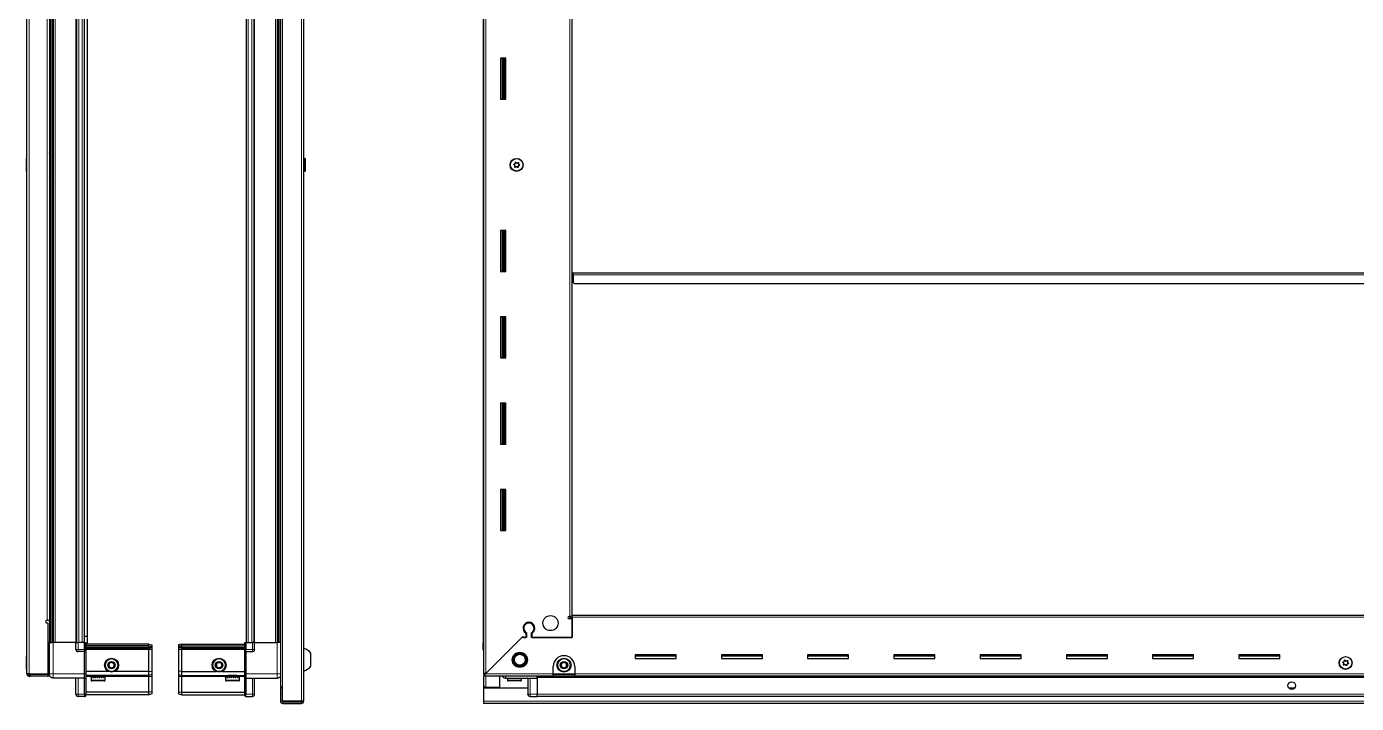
# Model space of a CAD drawing. Header units: millimetres. Extents: x 1132 to 5205, y 456 to 2222.
# Drawn here: x 3106 to 4340, y 948 to 1575 of the extents above; entities that cross this region are included whole.
import ezdxf

# ---------------------------------------------------------------- set-up
doc = ezdxf.new("R2010")
doc.units = ezdxf.units.MM

msp = doc.modelspace()

# ---------------------------------------------------------------- linework, layer by layer
at = {"color": 8, "linetype": 'Continuous', "lineweight": 18}
for p, q in [((3361.03, 1944.5), (3361.03, 949.7)), ((3343.63, 1931.6), (3343.63, 962.6)), ((3108.53, 1919.35), (3108.53, 974.85)), ((3532.2, 1918.75), (3532.2, 975.45)), ((3128.67, 1890.1), (3128.67, 1004.1)), ((3131.12, 1004.1), (3131.12, 1890.1)), ((3132.53, 1890.1), (3132.53, 1004.1)), ((3151.93, 1004.1), (3151.93, 1890.1)), ((3154.58, 1004.1), (3154.58, 1890.1)), ((3157.78, 1004.1), (3157.78, 1890.1)), ((3311.78, 1890.1), (3311.78, 1004.1)), ((3314.98, 1890.1), (3314.98, 1004.1)), ((3317.63, 1890.1), (3317.63, 1004.1)), ((3337.04, 1004.1), (3337.04, 1890.1)), ((3338.45, 1890.1), (3338.45, 1004.1)), ((3340.9, 1004.1), (3340.9, 1890.1)), ((3125.33, 1024.35), (3125.33, 1869.85)), ((3610, 1028.1), (3610, 1866.1)), ((3547.1, 1546.1), (3547.1, 1508.1)), ((3548.34, 1546.1), (3548.34, 1508.1)), ((3547.1, 1386.1), (3547.1, 1348.1)), ((3548.34, 1386.1), (3548.34, 1348.1)), ((3613.1, 1345), (5046.1, 1345)), ((3547.1, 1306.1), (3547.1, 1268.1)), ((3548.34, 1306.1), (3548.34, 1268.1)), ((3547.1, 1226.1), (3547.1, 1188.1)), ((3548.34, 1226.1), (3548.34, 1188.1)), ((3547.1, 1146.1), (3547.1, 1108.1)), ((3548.34, 1146.1), (3548.34, 1108.1)), ((3127.43, 1004.1), (3127.43, 1024.35)), ((5047.1, 1027.5), (3612.1, 1027.5)), ((3130.93, 1004.1), (3130.93, 975.1)), ((3153.93, 1004.1), (3153.93, 997.6)), ((3309.63, 1004.1), (3309.3, 1004.1)), ((3315.63, 1004.1), (3315.63, 997.6)), ((3338.63, 1004.1), (3338.63, 975.1)), ((3151.93, 997.6), (3153.93, 997.6)), ((3153.93, 997.6), (3153.93, 995.6)), ((3159.93, 997.6), (3153.93, 997.6)), ((3159.93, 997.6), (3160.27, 997.6)), ((3161.13, 995.4), (3159.93, 995.4)), ((3219.43, 997.6), (3161.13, 997.6)), ((3219.43, 997.6), (3222.43, 997.6)), ((3250.13, 997.6), (3247.13, 997.6)), ((3250.13, 997.6), (3308.43, 997.6)), ((3309.63, 995.4), (3308.43, 995.4)), ((3309.63, 997.6), (3309.3, 997.6)), ((3309.63, 997.6), (3315.63, 997.6)), ((3317.63, 997.6), (3315.63, 997.6)), ((3315.63, 997.6), (3315.63, 995.6)), ((3530.1, 997.6), (3529.6, 997.6)), ((3159.93, 975.1), (3130.93, 975.1)), ((3159.93, 975.1), (3161.13, 975.1)), ((3309.63, 975.1), (3308.43, 975.1)), ((3309.63, 975.1), (3338.63, 975.1)), ((3531.7, 974.95), (3594.6, 974.95)), ((3614.6, 974.95), (3594.6, 974.95)), ((3614.6, 974.95), (5044.6, 974.95)), ((3153.93, 971.1), (3153.93, 956.1)), ((3161.13, 970.9), (3159.93, 970.9)), ((3168.43, 972.6), (3161.13, 972.6)), ((3166.1, 969.2), (3165.93, 969.2)), ((3178.93, 969.2), (3166.1, 969.2)), ((3219.43, 972.6), (3176.43, 972.6)), ((3222.43, 972.6), (3219.43, 972.6)), ((3247.13, 972.6), (3250.13, 972.6)), ((3250.13, 972.6), (3293.13, 972.6)), ((3303.63, 969.2), (3290.63, 969.2)), ((3301.13, 972.6), (3308.43, 972.6)), ((3309.63, 970.9), (3308.43, 970.9)), ((3315.63, 971.1), (3315.63, 956.1)), ((3532.2, 962.6), (3532.2, 972.85)), ((3532.2, 962.1), (3532.2, 962.6)), ((3556.41, 969.2), (3552.1, 969.2)), ((3565.1, 969.2), (3556.41, 969.2)), ((3573.1, 956.1), (3573.1, 971.1)), ((3579.6, 972.84), (5079.6, 972.84)), ((3579.6, 971.6), (5079.6, 971.6)), ((3153.93, 956.1), (3151.93, 956.1)), ((3159.93, 956.1), (3153.93, 956.1)), ((3153.93, 956.1), (3153.93, 954.1)), ((3159.93, 956.1), (3161.13, 956.1)), ((3309.63, 956.1), (3308.43, 956.1)), ((3309.63, 956.1), (3315.63, 956.1)), ((3315.63, 956.1), (3317.63, 956.1)), ((3315.63, 956.1), (3315.63, 954.1)), ((3571.1, 956.1), (3573.1, 956.1)), ((3573.1, 954.1), (3573.1, 956.1)), ((3579.6, 956.1), (3573.1, 956.1)), ((3579.6, 956.25), (5079.6, 956.25)), ((3343.13, 949.7), (3341.63, 949.7)), ((3343.73, 949.1), (3343.73, 947.6)), ((5129.1, 949.7), (3530.1, 949.7))]:
    msp.add_line(p, q, dxfattribs=at)
at = {"color": 7, "linetype": 'Continuous', "lineweight": 25}
for p, q in [((3363.13, 1944.5), (3363.13, 949.7)), ((3341.53, 1931.6), (3341.53, 962.6)), ((3106.43, 975.45), (3106.43, 1918.75)), ((3530.1, 974.85), (3530.1, 1919.35)), ((3128.08, 1004.1), (3128.08, 1890.1)), ((3129.87, 1890.1), (3129.87, 1004.1)), ((3129.91, 1890.1), (3129.91, 1004.1)), ((3152.58, 1004.1), (3152.58, 1890.1)), ((3159.78, 1004.1), (3159.78, 1890.1)), ((3309.78, 1890.1), (3309.78, 1004.1)), ((3316.98, 1890.1), (3316.98, 1004.1)), ((3339.66, 1004.1), (3339.66, 1890.1)), ((3339.69, 1004.1), (3339.69, 1890.1)), ((3341.48, 1890.1), (3341.48, 1004.1)), ((3529.75, 1890.1), (3529.75, 1004.1)), ((3162.28, 1883.1), (3162.28, 1009.6)), ((3127.43, 1869.85), (3127.43, 1024.35)), ((3612.1, 1029.6), (3612.1, 1864.6)), ((3550.6, 1546.1), (3545.6, 1546.1)), ((3545.6, 1546.1), (3545.6, 1508.1)), ((3547.75, 1508.1), (3547.75, 1546.1)), ((3549.55, 1508.1), (3549.55, 1546.1)), ((3549.58, 1508.1), (3549.58, 1546.1)), ((3550.6, 1508.1), (3550.6, 1546.1)), ((3545.6, 1508.1), (3550.6, 1508.1)), ((3127.93, 1456.6), (3127.93, 1437.6)), ((3106.43, 1452.89), (3106.13, 1452.89)), ((3106.13, 1441.32), (3106.13, 1452.89)), ((3364.12, 1452.89), (3363.13, 1451.9)), ((3364.63, 1452.89), (3364.12, 1452.89)), ((3364.12, 1452.89), (3364.12, 1441.32)), ((3364.63, 1452.89), (3364.63, 1441.32)), ((3106.13, 1441.32), (3106.43, 1441.32)), ((3363.13, 1442.3), (3364.12, 1441.32)), ((3364.12, 1441.32), (3364.63, 1441.32)), ((3550.6, 1386.1), (3545.6, 1386.1)), ((3545.6, 1386.1), (3545.6, 1348.1)), ((3547.75, 1348.1), (3547.75, 1386.1)), ((3549.55, 1348.1), (3549.55, 1386.1)), ((3549.58, 1348.1), (3549.58, 1386.1)), ((3550.6, 1348.1), (3550.6, 1386.1)), ((3545.6, 1348.1), (3550.6, 1348.1)), ((3612.1, 1347.1), (3612.85, 1347.1)), ((3612.85, 1347.1), (3612.85, 1344.25)), ((3613.1, 1345), (3613.1, 1347.1)), ((3613.1, 1347.1), (5046.1, 1347.1)), ((3613.1, 1345), (3613.1, 1338.1)), ((3612.85, 1344.25), (3613.1, 1344.25)), ((3613.1, 1338.1), (3614.1, 1337.1)), ((3614.1, 1337.1), (5045.1, 1337.1)), ((3550.6, 1306.1), (3545.6, 1306.1)), ((3545.6, 1306.1), (3545.6, 1268.1)), ((3547.75, 1268.1), (3547.75, 1306.1)), ((3549.55, 1268.1), (3549.55, 1306.1)), ((3549.58, 1268.1), (3549.58, 1306.1)), ((3550.6, 1268.1), (3550.6, 1306.1)), ((3545.6, 1268.1), (3550.6, 1268.1)), ((3550.6, 1226.1), (3545.6, 1226.1)), ((3545.6, 1226.1), (3545.6, 1188.1)), ((3547.75, 1188.1), (3547.75, 1226.1)), ((3549.55, 1188.1), (3549.55, 1226.1)), ((3549.58, 1188.1), (3549.58, 1226.1)), ((3550.6, 1188.1), (3550.6, 1226.1)), ((3545.6, 1188.1), (3550.6, 1188.1)), ((3550.6, 1146.1), (3545.6, 1146.1)), ((3545.6, 1146.1), (3545.6, 1108.1)), ((3547.75, 1108.1), (3547.75, 1146.1)), ((3549.55, 1108.1), (3549.55, 1146.1)), ((3549.58, 1108.1), (3549.58, 1146.1)), ((3550.6, 1108.1), (3550.6, 1146.1)), ((3545.6, 1108.1), (3550.6, 1108.1)), ((3125.33, 1024.35), (3124.58, 1024.35)), ((3127.43, 1024.35), (3125.33, 1024.35)), ((3609.25, 1028.1), (3610, 1028.1)), ((3612.1, 1026.1), (3609.25, 1026.1)), ((3612.1, 1028.1), (3610, 1028.1)), ((3610.1, 1028.1), (3610.1, 1027.1)), ((3610.1, 1027.1), (3612.1, 1027.1)), ((3612.1, 1027.5), (3612.1, 1029.6)), ((3612.1, 1029.6), (5047.1, 1029.6)), ((3612.1, 1027.5), (3612.1, 1008.85)), ((3612.1, 1008.85), (3612.1, 1026.1)), ((3124.58, 1022.35), (3125.93, 1022.35)), ((3125.93, 1022.35), (3125.93, 974.85)), ((3569.1, 1012.74), (3569.1, 1008.85)), ((3569.8, 1013.14), (3569.8, 1008.85)), ((3570.1, 1022.48), (3570.1, 1021.72)), ((3574.4, 1008.85), (3574.4, 1013.14)), ((3575.1, 1008.85), (3575.1, 1012.74)), ((3127.43, 1004.1), (3125.93, 1004.1)), ((3127.43, 1001.35), (3125.93, 1001.35)), ((3127.43, 975.1), (3127.43, 1004.1)), ((3151.93, 1004.1), (3130.93, 1004.1)), ((3151.93, 997.6), (3151.93, 1004.1)), ((3151.93, 1004.1), (3153.93, 1004.1)), ((3159.93, 1004.1), (3153.93, 1004.1)), ((3162.28, 1009.6), (3159.78, 1009.6)), ((3159.93, 997.6), (3159.93, 1004.1)), ((3159.93, 1004.1), (3160.27, 1004.1)), ((3160.27, 997.6), (3160.27, 1004.1)), ((3160.27, 1004.1), (3161.13, 1004.1)), ((3161.13, 1004.1), (3161.13, 996.28)), ((3219.43, 1002.6), (3161.13, 1002.6)), ((3219.43, 1001.1), (3161.13, 1001.1)), ((3219.43, 999.6), (3161.13, 999.6)), ((3162.28, 1009.6), (3162.28, 1002.6)), ((3219.43, 1001.1), (3219.43, 1002.6)), ((3219.43, 1002.6), (3222.43, 1001.8)), ((3219.43, 999.6), (3219.43, 1001.1)), ((3219.43, 1001.1), (3222.43, 1000.65)), ((3219.43, 999.6), (3222.43, 1000.15)), ((3219.43, 998.6), (3219.43, 999.6)), ((3219.43, 998.6), (3222.43, 999.41)), ((3222.43, 1001.8), (3222.43, 1000.65)), ((3222.43, 1000.65), (3222.43, 1000.15)), ((3222.43, 1000.15), (3222.43, 999.41)), ((3222.43, 999.41), (3222.43, 997.6)), ((3250.13, 1002.6), (3247.13, 1001.8)), ((3247.13, 1001.8), (3247.13, 1000.65)), ((3250.13, 1001.1), (3247.13, 1000.65)), ((3247.13, 1000.65), (3247.13, 1000.15)), ((3250.13, 999.6), (3247.13, 1000.15)), ((3247.13, 1000.15), (3247.13, 999.41)), ((3250.13, 998.6), (3247.13, 999.41)), ((3247.13, 999.41), (3247.13, 997.6)), ((3250.13, 1001.1), (3250.13, 1002.6)), ((3250.13, 1002.6), (3308.43, 1002.6)), ((3250.13, 999.6), (3250.13, 1001.1)), ((3250.13, 1001.1), (3308.43, 1001.1)), ((3250.13, 999.6), (3308.43, 999.6)), ((3250.13, 998.6), (3250.13, 999.6)), ((3308.43, 996.28), (3308.43, 1004.1)), ((3308.43, 1004.1), (3309.3, 1004.1)), ((3309.3, 1004.1), (3309.3, 1004.1)), ((3309.3, 1004.1), (3309.3, 997.6)), ((3309.63, 1004.1), (3309.3, 1004.1)), ((3309.63, 1004.1), (3309.63, 997.6)), ((3309.63, 1004.1), (3309.63, 1004.1)), ((3309.63, 1004.1), (3309.63, 997.6)), ((3309.63, 1004.1), (3315.63, 1004.1)), ((3317.63, 1004.1), (3315.63, 1004.1)), ((3317.63, 997.6), (3317.63, 1004.1)), ((3317.63, 1004.1), (3338.63, 1004.1)), ((3529.6, 997.6), (3529.6, 1004.1)), ((3529.6, 1004.1), (3529.6, 1004.1)), ((3529.6, 1004.1), (3529.6, 1004.1)), ((3529.6, 1004.1), (3529.6, 997.6)), ((3530.1, 1004.1), (3529.6, 1004.1)), ((3565.6, 1008.85), (3531.7, 974.95)), ((3532.2, 975.45), (3566.3, 1009.55)), ((3569.8, 1008.85), (3565.6, 1008.85)), ((3566.3, 1009.55), (3567, 1008.85)), ((3567, 1008.85), (3569.1, 1008.85)), ((3612.1, 1008.85), (3574.4, 1008.85)), ((3575.1, 1008.85), (3612.1, 1008.85)), ((3106.43, 991.04), (3106.13, 991.04)), ((3106.13, 981.36), (3106.13, 991.04)), ((3159.93, 995.6), (3153.93, 995.6)), ((3159.93, 997.6), (3159.93, 995.6)), ((3159.93, 997.6), (3159.93, 995.6)), ((3159.93, 995.6), (3161.13, 995.6)), ((3159.93, 995.4), (3159.93, 995.6)), ((3159.93, 975.1), (3159.93, 995.4)), ((3219.43, 998.6), (3161.13, 998.6)), ((3161.13, 995.6), (3161.13, 996.28)), ((3161.13, 995.6), (3161.13, 995.4)), ((3161.13, 995.4), (3161.13, 975.1)), ((3219.43, 997.6), (3219.43, 998.6)), ((3219.43, 977.1), (3219.43, 997.6)), ((3222.43, 997.6), (3222.43, 977.44)), ((3247.13, 997.6), (3247.13, 977.44)), ((3250.13, 998.6), (3308.43, 998.6)), ((3250.13, 997.6), (3250.13, 998.6)), ((3250.13, 977.1), (3250.13, 997.6)), ((3308.43, 996.28), (3308.43, 995.6)), ((3309.63, 995.6), (3308.43, 995.6)), ((3308.43, 995.4), (3308.43, 995.6)), ((3308.43, 975.1), (3308.43, 995.4)), ((3309.63, 995.6), (3309.63, 997.6)), ((3309.63, 995.6), (3309.63, 995.4)), ((3309.63, 995.6), (3315.63, 995.6)), ((3309.63, 995.4), (3309.63, 975.1)), ((3369.73, 982.1), (3369.73, 994.1)), ((3530.1, 996.28), (3530.1, 996.28)), ((3708.6, 992.6), (3670.6, 992.6)), ((3670.6, 992.6), (3670.6, 989.1)), ((3670.6, 991.85), (3708.6, 991.85)), ((3670.6, 989.1), (3708.6, 989.1)), ((3708.6, 989.1), (3708.6, 992.6)), ((3788.6, 992.6), (3750.6, 992.6)), ((3750.6, 992.6), (3750.6, 989.1)), ((3750.6, 991.85), (3788.6, 991.85)), ((3750.6, 989.1), (3788.6, 989.1)), ((3788.6, 989.1), (3788.6, 992.6)), ((3868.6, 992.6), (3830.6, 992.6)), ((3830.6, 992.6), (3830.6, 989.1)), ((3830.6, 991.85), (3868.6, 991.85)), ((3830.6, 989.1), (3868.6, 989.1)), ((3868.6, 989.1), (3868.6, 992.6)), ((3948.6, 992.6), (3910.6, 992.6)), ((3910.6, 992.6), (3910.6, 989.1)), ((3910.6, 991.85), (3948.6, 991.85)), ((3910.6, 989.1), (3948.6, 989.1)), ((3948.6, 989.1), (3948.6, 992.6)), ((4028.6, 992.6), (3990.6, 992.6)), ((3990.6, 992.6), (3990.6, 989.1)), ((3990.6, 991.85), (4028.6, 991.85)), ((3990.6, 989.1), (4028.6, 989.1)), ((4028.6, 989.1), (4028.6, 992.6)), ((4108.6, 992.6), (4070.6, 992.6)), ((4070.6, 992.6), (4070.6, 989.1)), ((4070.6, 991.85), (4108.6, 991.85)), ((4070.6, 989.1), (4108.6, 989.1)), ((4108.6, 989.1), (4108.6, 992.6)), ((4188.6, 992.6), (4150.6, 992.6)), ((4150.6, 992.6), (4150.6, 989.1)), ((4150.6, 991.85), (4188.6, 991.85)), ((4150.6, 989.1), (4188.6, 989.1)), ((4188.6, 989.1), (4188.6, 992.6)), ((4268.6, 992.6), (4230.6, 992.6)), ((4230.6, 992.6), (4230.6, 989.1)), ((4230.6, 991.85), (4268.6, 991.85)), ((4230.6, 989.1), (4268.6, 989.1)), ((4268.6, 989.1), (4268.6, 992.6)), ((3106.13, 979.47), (3106.13, 981.36)), ((3106.13, 979.47), (3106.43, 979.47)), ((3106.43, 974.95), (3106.43, 975.45)), ((3107.93, 974.95), (3106.43, 974.95)), ((3125.93, 974.85), (3108.53, 974.85)), ((3125.93, 974.85), (3127.43, 974.85)), ((3159.93, 971.1), (3159.93, 975.1)), ((3182.43, 977.1), (3161.13, 977.1)), ((3161.13, 975.1), (3161.13, 971.1)), ((3219.43, 977.1), (3187.43, 977.1)), ((3219.43, 977.1), (3222.43, 977.44)), ((3219.43, 973.6), (3219.43, 977.1)), ((3222.43, 977.44), (3222.43, 974.41)), ((3250.13, 977.1), (3247.13, 977.44)), ((3247.13, 977.44), (3247.13, 974.41)), ((3250.13, 977.1), (3282.13, 977.1)), ((3250.13, 973.6), (3250.13, 977.1)), ((3287.13, 977.1), (3308.43, 977.1)), ((3308.43, 971.1), (3308.43, 975.1)), ((3309.63, 975.1), (3309.63, 971.1)), ((3530.1, 974.35), (3530.1, 974.85)), ((3531.6, 974.85), (3530.1, 974.85)), ((3594.6, 974.95), (3594.6, 981.85)), ((3594.6, 972.85), (3594.6, 974.95)), ((3614.6, 981.85), (3614.6, 974.95)), ((3614.6, 974.95), (3614.6, 972.85)), ((3108.53, 974.35), (3108.53, 972.85)), ((3108.53, 974.35), (3109.43, 974.35)), ((3108.53, 972.85), (3109.43, 972.85)), ((3109.43, 974.35), (3109.43, 972.85)), ((3125.93, 974.35), (3109.43, 974.35)), ((3125.93, 972.85), (3109.43, 972.85)), ((3125.93, 974.35), (3125.93, 972.85)), ((3159.93, 971.1), (3130.93, 971.1)), ((3151.93, 956.1), (3151.93, 971.1)), ((3159.93, 971.1), (3161.13, 971.1)), ((3159.93, 970.9), (3159.93, 971.1)), ((3159.93, 956.1), (3159.93, 970.9)), ((3219.43, 973.6), (3161.13, 973.6)), ((3161.13, 971.1), (3161.13, 970.9)), ((3161.13, 970.9), (3161.13, 956.1)), ((3165.93, 972.1), (3165.93, 969.2)), ((3166.03, 972.1), (3165.93, 972.1)), ((3166.03, 971.6), (3166.03, 972.1)), ((3166.2, 972.1), (3166.03, 972.1)), ((3166.03, 971.6), (3166.2, 971.6)), ((3166.2, 971.6), (3166.2, 972.1)), ((3166.69, 972.1), (3166.2, 972.1)), ((3166.69, 971.6), (3166.69, 972.1)), ((3167.07, 972.1), (3166.69, 972.1)), ((3166.69, 971.6), (3167.07, 971.6)), ((3166.88, 968.4), (3166.73, 968.4)), ((3178.13, 968.4), (3166.88, 968.4)), ((3167.07, 971.6), (3167.07, 972.1)), ((3167.91, 972.1), (3167.07, 972.1)), ((3167.91, 971.6), (3167.91, 972.1)), ((3168.46, 972.1), (3167.91, 972.1)), ((3167.91, 971.6), (3168.46, 971.6)), ((3168.03, 972.2), (3168.03, 972.1)), ((3173.43, 972.2), (3168.03, 972.2)), ((3168.43, 973.6), (3168.43, 973.57)), ((3168.43, 973.57), (3169.12, 973.09)), ((3168.54, 973.57), (3168.43, 973.57)), ((3169.12, 973.09), (3168.43, 972.6)), ((3168.54, 972.6), (3168.43, 972.6)), ((3168.46, 971.6), (3168.46, 972.1)), ((3169.57, 972.1), (3168.46, 972.1)), ((3176.43, 973.57), (3168.54, 973.57)), ((3176.43, 972.6), (3168.54, 972.6)), ((3169.21, 973.09), (3169.12, 973.09)), ((3175.74, 973.09), (3169.21, 973.09)), ((3169.57, 971.6), (3169.57, 972.1)), ((3170.25, 972.1), (3169.57, 972.1)), ((3169.57, 971.6), (3170.25, 971.6)), ((3170.25, 971.6), (3170.25, 972.1)), ((3171.51, 972.1), (3170.25, 972.1)), ((3171.51, 971.6), (3171.51, 972.1)), ((3171.81, 972.1), (3171.51, 972.1)), ((3171.51, 971.6), (3172.25, 971.6)), ((3171.81, 971.6), (3171.81, 972.1)), ((3172.25, 971.6), (3172.25, 972.1)), ((3173.55, 972.1), (3172.25, 972.1)), ((3176.83, 972.2), (3173.43, 972.2)), ((3173.55, 971.6), (3173.55, 972.1)), ((3173.55, 971.6), (3174.26, 971.6)), ((3173.67, 971.6), (3173.67, 972.1)), ((3174.26, 972.1), (3173.67, 972.1)), ((3174.26, 971.6), (3174.26, 972.1)), ((3175.47, 972.1), (3174.26, 972.1)), ((3175.47, 971.6), (3175.47, 972.1)), ((3176.1, 972.1), (3175.47, 972.1)), ((3175.47, 971.6), (3176.1, 971.6)), ((3175.74, 973.09), (3176.43, 973.57)), ((3176.43, 972.6), (3175.74, 973.09)), ((3176.1, 971.6), (3176.1, 972.1)), ((3177.1, 972.1), (3176.1, 972.1)), ((3176.43, 973.57), (3176.43, 973.6)), ((3176.83, 972.1), (3176.83, 972.2)), ((3177.1, 971.6), (3177.1, 972.1)), ((3177.58, 972.1), (3177.1, 972.1)), ((3177.1, 971.6), (3177.58, 971.6)), ((3177.58, 971.6), (3177.58, 972.1)), ((3178.27, 972.1), (3177.58, 972.1)), ((3178.27, 971.6), (3178.27, 972.1)), ((3178.56, 972.1), (3178.27, 972.1)), ((3178.27, 971.6), (3178.56, 971.6)), ((3178.56, 971.6), (3178.56, 972.1)), ((3178.87, 972.1), (3178.56, 972.1)), ((3178.87, 971.6), (3178.87, 972.1)), ((3178.93, 972.1), (3178.87, 972.1)), ((3178.87, 971.6), (3178.93, 971.6)), ((3178.93, 969.2), (3178.93, 972.1)), ((3178.93, 971.6), (3178.93, 972.1)), ((3178.93, 972.1), (3178.93, 972.1)), ((3222.43, 974.41), (3219.43, 973.6)), ((3219.43, 972.6), (3219.43, 973.6)), ((3219.43, 958.1), (3219.43, 972.6)), ((3222.43, 974.41), (3222.43, 972.6)), ((3222.43, 972.6), (3222.43, 958.26)), ((3247.13, 974.41), (3250.13, 973.6)), ((3247.13, 974.41), (3247.13, 972.6)), ((3247.13, 972.6), (3247.13, 958.26)), ((3250.13, 973.6), (3308.43, 973.6)), ((3250.13, 972.6), (3250.13, 973.6)), ((3250.13, 958.1), (3250.13, 972.6)), ((3290.63, 972.1), (3290.63, 969.2)), ((3290.65, 972.1), (3290.63, 972.1)), ((3290.65, 971.6), (3290.65, 972.1)), ((3290.75, 972.1), (3290.65, 972.1)), ((3290.65, 971.6), (3290.75, 971.6)), ((3290.75, 971.6), (3290.75, 972.1)), ((3291.12, 972.1), (3290.75, 972.1)), ((3291.12, 971.6), (3291.12, 972.1)), ((3291.44, 972.1), (3291.12, 972.1)), ((3291.12, 971.6), (3291.44, 971.6)), ((3302.83, 968.4), (3291.43, 968.4)), ((3291.44, 971.6), (3291.44, 972.1)), ((3292.18, 972.1), (3291.44, 972.1)), ((3292.18, 971.6), (3292.18, 972.1)), ((3292.69, 972.1), (3292.18, 972.1)), ((3292.18, 971.6), (3292.69, 971.6)), ((3292.69, 971.6), (3292.69, 972.1)), ((3293.72, 972.1), (3292.69, 972.1)), ((3292.73, 972.2), (3292.73, 972.1)), ((3301.53, 972.2), (3292.73, 972.2)), ((3293.13, 973.6), (3293.13, 973.57)), ((3293.13, 973.57), (3293.82, 973.09)), ((3301.13, 973.57), (3293.13, 973.57)), ((3293.82, 973.09), (3293.13, 972.6)), ((3301.13, 972.6), (3293.13, 972.6)), ((3293.72, 971.6), (3293.72, 972.1)), ((3294.37, 972.1), (3293.72, 972.1)), ((3293.72, 971.6), (3294.37, 971.6)), ((3300.44, 973.09), (3293.82, 973.09)), ((3294.37, 971.6), (3294.37, 972.1)), ((3295.6, 972.1), (3294.37, 972.1)), ((3295.6, 971.6), (3295.6, 972.1)), ((3296.09, 972.1), (3295.6, 972.1)), ((3295.6, 971.6), (3296.33, 971.6)), ((3296.09, 971.6), (3296.09, 972.1)), ((3296.33, 971.6), (3296.33, 972.1)), ((3297.63, 972.1), (3296.33, 972.1)), ((3297.63, 971.6), (3297.63, 972.1)), ((3297.63, 971.6), (3298.36, 971.6)), ((3297.96, 971.6), (3297.96, 972.1)), ((3298.36, 972.1), (3297.96, 972.1)), ((3298.36, 971.6), (3298.36, 972.1)), ((3299.6, 972.1), (3298.36, 972.1)), ((3299.6, 971.6), (3299.6, 972.1)), ((3300.27, 972.1), (3299.6, 972.1)), ((3299.6, 971.6), (3300.27, 971.6)), ((3300.27, 971.6), (3300.27, 972.1)), ((3301.34, 972.1), (3300.27, 972.1)), ((3300.44, 973.09), (3301.13, 973.57)), ((3301.13, 972.6), (3300.44, 973.09)), ((3301.13, 973.57), (3301.13, 973.6)), ((3301.34, 971.6), (3301.34, 972.1)), ((3301.88, 972.1), (3301.34, 972.1)), ((3301.34, 971.6), (3301.88, 971.6)), ((3301.53, 972.1), (3301.53, 972.2)), ((3301.88, 971.6), (3301.88, 972.1)), ((3302.67, 972.1), (3301.88, 972.1)), ((3302.67, 971.6), (3302.67, 972.1)), ((3303.02, 972.1), (3302.67, 972.1)), ((3302.67, 971.6), (3303.02, 971.6)), ((3303.02, 971.6), (3303.02, 972.1)), ((3303.45, 972.1), (3303.02, 972.1)), ((3303.45, 971.6), (3303.45, 972.1)), ((3303.58, 972.1), (3303.45, 972.1)), ((3303.45, 971.6), (3303.58, 971.6)), ((3303.58, 971.6), (3303.58, 972.1)), ((3303.63, 972.1), (3303.58, 972.1)), ((3303.63, 969.2), (3303.63, 972.1)), ((3309.63, 971.1), (3308.43, 971.1)), ((3308.43, 970.9), (3308.43, 971.1)), ((3308.43, 956.1), (3308.43, 970.9)), ((3309.63, 971.1), (3309.63, 970.9)), ((3309.63, 971.1), (3338.63, 971.1)), ((3309.63, 970.9), (3309.63, 956.1)), ((3309.63, 970.9), (3309.63, 956.1)), ((3317.63, 956.1), (3317.63, 971.1)), ((3343.63, 962.6), (3341.53, 962.6)), ((3343.63, 949.7), (3343.63, 962.6)), ((3530.1, 974.35), (3530.1, 972.85)), ((3531.1, 974.35), (3530.1, 974.35)), ((3530.1, 962.6), (3530.1, 972.85)), ((3531.1, 972.85), (3530.1, 972.85)), ((3532.2, 962.6), (3530.1, 962.6)), ((3530.1, 962.1), (3530.1, 962.6)), ((3531.1, 974.35), (3531.1, 972.85)), ((3594.6, 972.85), (3531.1, 972.85)), ((3531.6, 962.1), (3531.6, 962.6)), ((3532.2, 962.6), (3545.1, 962.6)), ((3545.1, 962.6), (3545.1, 972.85)), ((3550.6, 971.1), (3579.6, 971.1)), ((3552.1, 971.1), (3552.1, 969.2)), ((3556.68, 968.4), (3552.9, 968.4)), ((3564.3, 968.4), (3556.68, 968.4)), ((3565.1, 969.2), (3565.1, 971.1)), ((3571.1, 971.1), (3571.1, 956.1)), ((5079.6, 972.25), (3579.6, 972.25)), ((3579.6, 971.1), (3579.6, 971.6)), ((3579.6, 971.1), (3579.6, 956.1)), ((3614.6, 974.35), (3594.6, 974.35)), ((3614.6, 972.85), (3594.6, 972.85)), ((5044.6, 972.85), (3614.6, 972.85)), ((3159.93, 954.1), (3153.93, 954.1)), ((3159.93, 956.1), (3159.93, 954.1)), ((3159.93, 954.1), (3160.27, 954.1)), ((3159.93, 954.1), (3160.27, 954.1)), ((3159.93, 954.1), (3159.93, 954.1)), ((3160.27, 954.1), (3161.13, 954.6)), ((3160.27, 954.1), (3161.13, 954.6)), ((3219.43, 958.1), (3161.13, 958.1)), ((3161.13, 954.6), (3161.13, 956.1)), ((3219.43, 955.6), (3161.13, 955.6)), ((3222.43, 958.26), (3219.43, 958.1)), ((3219.43, 955.6), (3219.43, 958.1)), ((3222.43, 956.41), (3219.43, 955.6)), ((3222.43, 958.26), (3222.43, 956.41)), ((3247.13, 958.26), (3250.13, 958.1)), ((3247.13, 958.26), (3247.13, 956.41)), ((3247.13, 956.41), (3250.13, 955.6)), ((3250.13, 958.1), (3308.43, 958.1)), ((3250.13, 955.6), (3250.13, 958.1)), ((3250.13, 955.6), (3308.43, 955.6)), ((3308.43, 956.1), (3308.43, 954.6)), ((3308.43, 954.6), (3309.3, 954.1)), ((3309.63, 954.1), (3309.3, 954.1)), ((3309.63, 954.1), (3309.63, 956.1)), ((3309.63, 954.1), (3315.63, 954.1)), ((3341.63, 962.1), (3343.13, 962.1)), ((3341.63, 962.1), (3341.63, 949.7)), ((3343.13, 962.1), (3343.13, 949.7)), ((3530.1, 962.1), (3571.1, 962.1)), ((3530.1, 949.7), (3530.1, 962.1)), ((3571.1, 956.1), (3571.1, 956.1)), ((3573.1, 954.1), (3579.6, 954.1)), ((3573.1, 954.1), (3579.6, 954.1)), ((3579.6, 954.1), (3579.6, 956.1)), ((3579.6, 954.25), (5079.6, 954.25)), ((3579.6, 954.1), (3579.6, 954.1)), ((4276.73, 962.1), (4282.48, 962.1)), ((3361.03, 949.7), (3343.63, 949.7)), ((3343.73, 949.1), (3361.03, 949.1)), ((3343.73, 947.6), (3361.03, 947.6)), ((3363.13, 949.7), (3361.03, 949.7)), ((3361.03, 949.1), (3361.03, 947.6)), ((3530.1, 947.6), (3530.1, 949.7)), ((5129.1, 947.6), (3530.1, 947.6))]:
    msp.add_line(p, q, dxfattribs=at)
at = {"color": 7, "linetype": 'Continuous', "lineweight": 25, "flags": 128}
msp.add_lwpolyline([(3571.25, 955.35), (3571.14, 955.71), (3571.1, 956.1)], dxfattribs=at)
at = {"color": 7, "linetype": 'Continuous', "lineweight": 25}
for centre, radius in [((3560.6, 1447.1), 6), ((3560.75, 1447.1), 5.79), ((3560.75, 1447.1), 1.85), ((3592.1, 1022.1), 7), ((3184.93, 983.1), 6.5), ((3284.63, 983.1), 6.5), ((3563.6, 988.1), 7), ((3563.6, 988.1), 6.03), ((3563.6, 988.1), 5.1), ((3604.6, 983.1), 6.5), ((4329.6, 985.1), 6), ((4329.6, 985.25), 5.79), ((4329.6, 985.25), 1.85), ((3184.93, 983.1), 3.46), ((3284.63, 983.1), 3.46), ((3604.6, 983.1), 3.46), ((4279.6, 964.1), 3.5)]:
    msp.add_circle(centre, radius, dxfattribs=at)
at = {"color": 8, "linetype": 'Continuous', "lineweight": 18}
for centre in [(3184.93, 983.1), (3284.63, 983.1), (3604.6, 983.1)]:
    msp.add_circle(centre, 5.7, dxfattribs=at)
at = {"color": 7, "linetype": 'Continuous', "lineweight": 25}
for centre, radius, start, end in [((3124.93, 1456.6), 3, 0, 33.55731), ((3124.93, 1437.6), 3, 326.44269, 0), ((3124.58, 1023.35), 1, 90, 270), ((3609.25, 1027.1), 1, 90, 270), ((3572.1, 1017.35), 5.5, 303.05573, 236.94427), ((3572.1, 1017.35), 4.8, 298.63099, 241.36901), ((3153.93, 997.6), 2, 180, 270), ((3315.63, 997.6), 2, 270, 0), ((3360.11, 987.08), 11.91, 36.1266, 75.29965), ((3531.6, 997.6), 2, 180, 199.56674), ((3531.6, 997.6), 2, 180, 221.40962), ((3531.6, 997.6), 2, 213.78451, 221.40962), ((3604.6, 981.85), 10, 90, 180), ((3604.6, 981.85), 10, 0, 90), ((3108.43, 975.35), 0.5, 243.58436, 270), ((3125.83, 974.95), 0.6, 270, 350.40593), ((3184.93, 983.1), 2.5, 127.98423, 187.98423), ((3184.93, 983.1), 2.5, 187.98423, 247.98423), ((3184.93, 983.1), 2.5, 67.98423, 127.98423), ((3184.93, 983.1), 2.5, 247.98423, 307.98423), ((3184.93, 983.1), 2.5, 7.98423, 67.98423), ((3184.93, 983.1), 2.5, 307.98423, 7.98423), ((3284.63, 983.1), 2.5, 155.91157, 215.91157), ((3284.63, 983.1), 2.5, 95.91157, 155.91157), ((3284.63, 983.1), 2.5, 215.91157, 275.91157), ((3284.63, 983.1), 2.5, 35.91157, 95.91157), ((3284.63, 983.1), 2.5, 275.91157, 335.91157), ((3284.63, 983.1), 2.5, 335.91157, 35.91157), ((3360.11, 989.13), 11.91, 284.70035, 323.8734), ((3604.6, 983.1), 2.5, 127.47401, 187.47401), ((3604.6, 983.1), 2.5, 187.47401, 247.47401), ((3604.6, 983.1), 2.5, 67.47401, 127.47401), ((3604.6, 983.1), 2.5, 247.47401, 307.47401), ((3604.6, 983.1), 2.5, 7.47401, 67.47401), ((3604.6, 983.1), 2.5, 307.47401, 7.47401), ((3125.83, 974.95), 2.1, 272.7294, 327.8305), ((3166.73, 969.2), 0.8, 180, 270), ((3168.03, 972.6), 0.4, 270, 0), ((3176.83, 972.6), 0.4, 180, 270), ((3178.13, 969.2), 0.8, 270, 360), ((3291.43, 969.2), 0.8, 180, 270), ((3292.73, 972.6), 0.4, 270, 360), ((3301.53, 972.6), 0.4, 180, 270), ((3302.83, 969.2), 0.8, 270, 0), ((3552.9, 969.2), 0.8, 180, 270), ((3564.3, 969.2), 0.8, 270, 0), ((3570.9, 970.9), 0.2, 0, 90), ((3153.93, 956.1), 2, 180, 270), ((3315.63, 956.1), 2, 270, 0), ((3573.1, 956.1), 2, 180, 270), ((3343.73, 949.7), 2.1, 180, 270), ((3343.73, 949.7), 0.6, 180, 270), ((3361.03, 949.7), 0.6, 270, 0), ((3361.03, 949.7), 2.1, 270, 0)]:
    msp.add_arc(centre, radius, start, end, dxfattribs=at)
for centre, start_param, end_param in [((3163.73, 997.6), 3.1415927, 3.8643269), ((3305.83, 997.6), 5.5604511, 6.2831853)]:
    msp.add_ellipse(centre, major_axis=(3.46, 0), ratio=0.5773503, start_param=start_param, end_param=end_param, dxfattribs=at)
for points, knots in [([(3562.39, 1449.38), (3562.38, 1449.38), (3562.36, 1449.39), (3562.3, 1449.39), (3562.16, 1449.35), (3561.81, 1449.18), (3561.33, 1448.93), (3560.7, 1448.97), (3560.26, 1449.25), (3559.95, 1449.49), (3559.76, 1449.63), (3559.67, 1449.66), (3559.63, 1449.67), (3559.6, 1449.65), (3559.57, 1449.63), (3559.54, 1449.57), (3559.49, 1449.31), (3559.49, 1448.83), (3559.31, 1448.14), (3558.71, 1447.76), (3558.27, 1447.6), (3558.03, 1447.48), (3557.98, 1447.42), (3557.97, 1447.4), (3557.97, 1447.36), (3557.98, 1447.33), (3558.01, 1447.3), (3558.06, 1447.24), (3558.25, 1447.1), (3558.57, 1446.9), (3558.96, 1446.57), (3559.2, 1445.98), (3559.12, 1445.44), (3559.07, 1445.06), (3559.07, 1444.91), (3559.1, 1444.85), (3559.12, 1444.83), (3559.15, 1444.82), (3559.21, 1444.82), (3559.35, 1444.86), (3559.7, 1445.03), (3560.18, 1445.27), (3560.81, 1445.24), (3561.25, 1444.96), (3561.56, 1444.72), (3561.75, 1444.58), (3561.84, 1444.55), (3561.88, 1444.54), (3561.91, 1444.55), (3561.94, 1444.58), (3561.97, 1444.64), (3562.02, 1444.9), (3562.02, 1445.38), (3562.2, 1446.07), (3562.79, 1446.45), (3563.24, 1446.61), (3563.48, 1446.73), (3563.53, 1446.78), (3563.54, 1446.81), (3563.54, 1446.85), (3563.53, 1446.88), (3563.5, 1446.91), (3563.45, 1446.97), (3563.26, 1447.11), (3562.94, 1447.31), (3562.54, 1447.64), (3562.31, 1448.23), (3562.39, 1448.77), (3562.44, 1449.15), (3562.43, 1449.3), (3562.41, 1449.36), (3562.4, 1449.37), (3562.39, 1449.38)], [0, 0, 0, 0, 0.0020087, 0.00442, 0.0093647, 0.0255282, 0.0677053, 0.0957862, 0.1246456, 0.1503415, 0.1605194, 0.1633943, 0.1656965, 0.1672448, 0.1688741, 0.1707699, 0.1786058, 0.2119941, 0.2499945, 0.2879948, 0.3213831, 0.329219, 0.3311148, 0.3327441, 0.3342924, 0.3362166, 0.3385353, 0.3413178, 0.349662, 0.3753578, 0.4042173, 0.4322982, 0.4744753, 0.4906388, 0.4966691, 0.49844, 0.5, 0.5020087, 0.50442, 0.5093647, 0.5255282, 0.5677053, 0.5957862, 0.6246456, 0.6503415, 0.6605194, 0.6633943, 0.6656965, 0.6672448, 0.6688741, 0.6707699, 0.6786058, 0.7119941, 0.7499945, 0.7879948, 0.8213831, 0.829219, 0.8311148, 0.8327441, 0.8342924, 0.8362166, 0.8385353, 0.8413178, 0.849662, 0.8753578, 0.9042173, 0.9322982, 0.9744753, 0.9906388, 0.9966691, 0.99844, 1, 1, 1, 1]), ([(3127.43, 1004.1), (3127.47, 1004.1), (3127.55, 1004.1), (3128.15, 1004.1), (3129.04, 1004.1), (3130.02, 1004.1), (3130.68, 1004.1), (3130.93, 1004.1)], [0, 0, 0, 0, 0.21469386, 0.42938772, 0.64408158, 0.85877544, 1, 1, 1, 1]), ([(3341.48, 1004.1), (3341.45, 1004.1), (3341.23, 1004.1), (3340.51, 1004.1), (3339.54, 1004.1), (3338.89, 1004.1), (3338.63, 1004.1)], [0, 0, 0, 0, 0.0717073, 0.4209791, 0.7702508, 1, 1, 1, 1]), ([(4327.72, 983.18), (4327.73, 983.18), (4327.75, 983.16), (4327.81, 983.16), (4327.95, 983.18), (4328.32, 983.32), (4328.83, 983.5), (4329.45, 983.39), (4329.85, 983.07), (4330.13, 982.79), (4330.31, 982.63), (4330.39, 982.59), (4330.43, 982.58), (4330.47, 982.59), (4330.49, 982.61), (4330.53, 982.66), (4330.61, 982.92), (4330.67, 983.39), (4330.92, 984.06), (4331.56, 984.37), (4332.02, 984.48), (4332.27, 984.57), (4332.32, 984.62), (4332.34, 984.65), (4332.34, 984.68), (4332.33, 984.71), (4332.31, 984.75), (4332.26, 984.82), (4332.1, 984.97), (4331.8, 985.21), (4331.44, 985.58), (4331.28, 986.19), (4331.41, 986.72), (4331.51, 987.1), (4331.52, 987.25), (4331.51, 987.3), (4331.49, 987.33), (4331.46, 987.35), (4331.4, 987.35), (4331.25, 987.33), (4330.89, 987.19), (4330.38, 987.01), (4329.76, 987.12), (4329.36, 987.44), (4329.08, 987.72), (4328.9, 987.88), (4328.82, 987.92), (4328.78, 987.93), (4328.74, 987.92), (4328.72, 987.9), (4328.68, 987.84), (4328.6, 987.59), (4328.54, 987.11), (4328.29, 986.45), (4327.65, 986.14), (4327.19, 986.03), (4326.94, 985.93), (4326.89, 985.89), (4326.87, 985.86), (4326.87, 985.83), (4326.87, 985.79), (4326.9, 985.76), (4326.95, 985.69), (4327.11, 985.54), (4327.41, 985.3), (4327.77, 984.92), (4327.93, 984.31), (4327.79, 983.79), (4327.7, 983.41), (4327.68, 983.26), (4327.7, 983.21), (4327.71, 983.19), (4327.72, 983.18)], [0, 0, 0, 0, 0.0020087, 0.00442, 0.0093647, 0.0255282, 0.0677053, 0.0957862, 0.1246456, 0.1503415, 0.1605194, 0.1633943, 0.1656965, 0.1672448, 0.1688741, 0.1707699, 0.1786058, 0.2119941, 0.2499945, 0.2879948, 0.3213831, 0.329219, 0.3311148, 0.3327441, 0.3342924, 0.3362166, 0.3385353, 0.3413178, 0.349662, 0.3753578, 0.4042173, 0.4322982, 0.4744753, 0.4906388, 0.4966691, 0.49844, 0.5, 0.5020087, 0.50442, 0.5093647, 0.5255282, 0.5677053, 0.5957862, 0.6246456, 0.6503415, 0.6605194, 0.6633943, 0.6656965, 0.6672448, 0.6688741, 0.6707699, 0.6786058, 0.7119941, 0.7499945, 0.7879948, 0.8213831, 0.829219, 0.8311148, 0.8327441, 0.8342924, 0.8362166, 0.8385353, 0.8413178, 0.849662, 0.8753578, 0.9042173, 0.9322982, 0.9744753, 0.9906388, 0.9966691, 0.99844, 1, 1, 1, 1]), ([(3108.53, 974.85), (3108.28, 974.9), (3107.79, 974.99), (3107.14, 975.12), (3106.68, 975.25), (3106.46, 975.37), (3106.44, 975.43), (3106.43, 975.45)], [0, 0, 0, 0, 0.2302553, 0.4485219, 0.6667858, 0.8850496, 1, 1, 1, 1]), ([(3106.43, 974.95), (3106.46, 974.7), (3106.51, 974.21), (3106.91, 973.57), (3107.46, 973.1), (3108.04, 972.88), (3108.41, 972.86), (3108.53, 972.85)], [0, 0, 0, 0, 0.2302553, 0.4485219, 0.6667858, 0.8850496, 1, 1, 1, 1]), ([(3127.43, 974.6), (3127.43, 974.61), (3127.43, 974.62), (3127.43, 974.74), (3127.43, 974.91), (3127.43, 975.04), (3127.43, 975.1)], [0, 0, 0, 0, 0.2493943, 0.5003335, 0.7501667, 1, 1, 1, 1]), ([(3130.93, 971.1), (3130.49, 971.15), (3129.82, 971.22), (3129, 971.66), (3128.44, 972.11), (3127.99, 972.67), (3127.55, 973.49), (3127.48, 974.16), (3127.43, 974.6)], [0, 0, 0, 0, 0.2394568, 0.3683607, 0.5, 0.6316393, 0.7605432, 1, 1, 1, 1]), ([(3182.26, 984.19), (3182.66, 984.5), (3183.42, 985.1), (3184.18, 985.69), (3184.53, 985.96)], [0, 0, 0, 0, 0.5346859, 1, 1, 1, 1]), ([(3182.66, 981.33), (3182.64, 981.45), (3182.56, 982.04), (3182.42, 983.03), (3182.3, 983.85), (3182.26, 984.19)], [0, 0, 0, 0, 0.1331247, 0.6370994, 1, 1, 1, 1]), ([(3185.33, 980.25), (3184.86, 980.44), (3183.96, 980.8), (3183.07, 981.16), (3182.66, 981.33)], [0, 0, 0, 0, 0.5346859, 1, 1, 1, 1]), ([(3184.53, 985.96), (3185.01, 985.77), (3185.9, 985.41), (3186.79, 985.05), (3187.21, 984.88)], [0, 0, 0, 0, 0.5346859, 1, 1, 1, 1]), ([(3187.61, 982.02), (3187.2, 981.7), (3186.44, 981.11), (3185.69, 980.52), (3185.33, 980.25)], [0, 0, 0, 0, 0.53468586, 1, 1, 1, 1]), ([(3187.21, 984.88), (3187.26, 984.54), (3187.37, 983.72), (3187.51, 982.74), (3187.59, 982.15), (3187.61, 982.02)], [0, 0, 0, 0, 0.3629006, 0.8668753, 1, 1, 1, 1]), ([(3281.76, 982.81), (3281.97, 983.28), (3282.37, 984.16), (3282.76, 985.03), (3282.94, 985.44)], [0, 0, 0, 0, 0.5346859, 1, 1, 1, 1]), ([(3283.45, 980.47), (3283.15, 980.89), (3282.59, 981.67), (3282.02, 982.45), (3281.76, 982.81)], [0, 0, 0, 0, 0.53468586, 1, 1, 1, 1]), ([(3282.94, 985.44), (3283.28, 985.48), (3284.1, 985.56), (3285.09, 985.67), (3285.69, 985.73), (3285.81, 985.74)], [0, 0, 0, 0, 0.3629006, 0.8668753, 1, 1, 1, 1]), ([(3286.33, 980.77), (3286.2, 980.75), (3285.61, 980.69), (3284.62, 980.59), (3283.8, 980.5), (3283.45, 980.47)], [0, 0, 0, 0, 0.1331247, 0.6370994, 1, 1, 1, 1]), ([(3285.81, 985.74), (3286.11, 985.32), (3286.68, 984.54), (3287.24, 983.76), (3287.5, 983.4)], [0, 0, 0, 0, 0.5346859, 1, 1, 1, 1]), ([(3287.5, 983.4), (3287.29, 982.93), (3286.9, 982.05), (3286.51, 981.17), (3286.33, 980.77)], [0, 0, 0, 0, 0.5346859, 1, 1, 1, 1]), ([(3532.2, 975.45), (3531.95, 975.41), (3531.46, 975.32), (3530.82, 975.19), (3530.35, 975.05), (3530.13, 974.94), (3530.11, 974.88), (3530.1, 974.85)], [0, 0, 0, 0, 0.2302553, 0.4485219, 0.6667858, 0.8850496, 1, 1, 1, 1]), ([(3531.1, 972.85), (3531.15, 972.88), (3531.24, 972.93), (3531.37, 973.33), (3531.5, 973.88), (3531.62, 974.46), (3531.68, 974.83), (3531.7, 974.95)], [0, 0, 0, 0, 0.2302553, 0.4485219, 0.6667858, 0.8850496, 1, 1, 1, 1]), ([(3601.94, 984.21), (3602.04, 984.29), (3602.51, 984.65), (3603.3, 985.26), (3603.96, 985.76), (3604.23, 985.97)], [0, 0, 0, 0, 0.1331247, 0.6370994, 1, 1, 1, 1]), ([(3602.31, 981.35), (3602.25, 981.86), (3602.12, 982.82), (3602, 983.77), (3601.94, 984.21)], [0, 0, 0, 0, 0.5346859, 1, 1, 1, 1]), ([(3604.98, 980.24), (3604.5, 980.44), (3603.61, 980.81), (3602.73, 981.18), (3602.31, 981.35)], [0, 0, 0, 0, 0.5346859, 1, 1, 1, 1]), ([(3604.23, 985.97), (3604.71, 985.77), (3605.6, 985.4), (3606.48, 985.03), (3606.9, 984.86)], [0, 0, 0, 0, 0.5346859, 1, 1, 1, 1]), ([(3607.27, 982), (3607, 981.79), (3606.34, 981.29), (3605.55, 980.68), (3605.08, 980.32), (3604.98, 980.24)], [0, 0, 0, 0, 0.3629006, 0.8668753, 1, 1, 1, 1]), ([(3606.9, 984.86), (3606.96, 984.35), (3607.09, 983.39), (3607.21, 982.44), (3607.27, 982)], [0, 0, 0, 0, 0.5346859, 1, 1, 1, 1]), ([(3338.63, 971.1), (3339.07, 971.15), (3339.75, 971.22), (3340.56, 971.66), (3341.12, 972.1), (3341.4, 972.47), (3341.53, 972.65)], [0, 0, 0, 0, 0.3842982, 0.5911726, 0.8024372, 1, 1, 1, 1]), ([(3547.39, 972.85), (3547.51, 972.65), (3547.9, 972.01), (3549.05, 971.3), (3550.09, 971.17), (3550.6, 971.1)], [0, 0, 0, 0, 0.1822499, 0.5911249, 1, 1, 1, 1]), ([(3579.6, 971.1), (3579.6, 971.14), (3579.6, 971.22), (3579.6, 971.84), (3579.6, 972.41), (3579.6, 972.81), (3579.6, 972.84)], [0, 0, 0, 0, 0.3242788, 0.6485576, 0.9728365, 1, 1, 1, 1])]:
    msp.add_open_spline(points, degree=3, knots=knots, dxfattribs=at)
for points in [[(3107.93, 974.95), (3107.94, 974.88), (3107.96, 974.72), (3108.1, 974.52), (3108.3, 974.38), (3108.45, 974.36), (3108.53, 974.35)], [(3531.1, 974.35), (3531.15, 974.36), (3531.25, 974.38), (3531.4, 974.52), (3531.55, 974.72), (3531.65, 974.88), (3531.7, 974.95)], [(3532.2, 975.45), (3532.13, 975.4), (3531.97, 975.3), (3531.77, 975.15), (3531.63, 975), (3531.61, 974.9), (3531.6, 974.85)]]:
    msp.add_open_spline(points, degree=3, dxfattribs=at)
at = {"color": 8, "linetype": 'Continuous', "lineweight": 18}
for points, knots in [([(3130.93, 975.1), (3130.49, 975.1), (3129.82, 975.1), (3129, 975.1), (3128.44, 975.1), (3127.99, 975.1), (3127.55, 975.1), (3127.48, 975.1), (3127.43, 975.1)], [0, 0, 0, 0, 0.2394568, 0.3683607, 0.5, 0.6316393, 0.7605432, 1, 1, 1, 1]), ([(3338.63, 975.1), (3339.07, 975.1), (3339.75, 975.1), (3340.56, 975.1), (3341.12, 975.1), (3341.4, 975.1), (3341.53, 975.1)], [0, 0, 0, 0, 0.38429816, 0.59117259, 0.8024372, 1, 1, 1, 1]), ([(3550.6, 971.1), (3550.6, 971.15), (3550.6, 971.22), (3550.6, 971.66), (3550.6, 972.11), (3550.6, 972.53), (3550.6, 972.8), (3550.6, 972.85)], [0, 0, 0, 0, 0.35975288, 0.55341416, 0.75118521, 0.94895626, 1, 1, 1, 1])]:
    msp.add_open_spline(points, degree=3, knots=knots, dxfattribs=at)
for points in [[(3130.93, 975.1), (3130.93, 974.58), (3130.93, 973.53), (3130.93, 972.21), (3130.93, 971.28), (3130.93, 971.16), (3130.93, 971.1)], [(3338.63, 975.1), (3338.63, 974.58), (3338.63, 973.53), (3338.63, 972.21), (3338.63, 971.28), (3338.63, 971.16), (3338.63, 971.1)]]:
    msp.add_open_spline(points, degree=3, dxfattribs=at)

doc.saveas('drawing.dxf')
